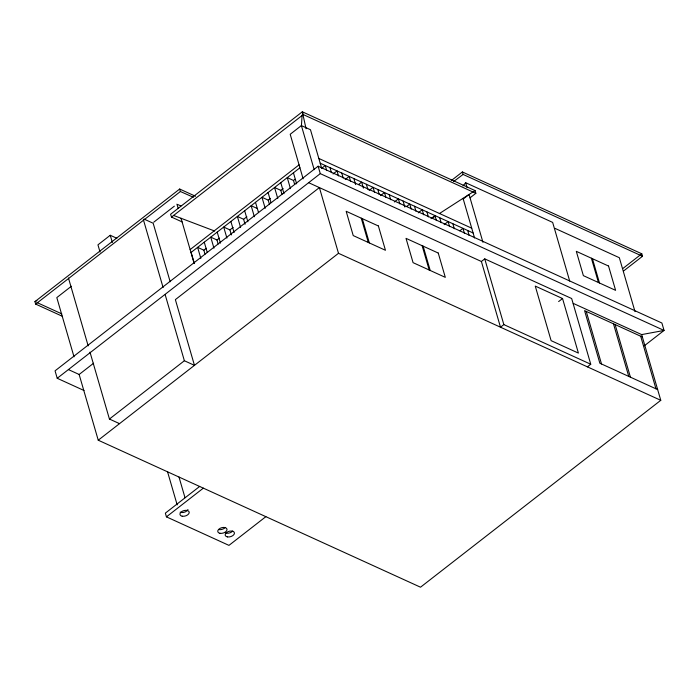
<?xml version="1.0" encoding="UTF-8"?>
<svg xmlns="http://www.w3.org/2000/svg" width="699" height="699" viewBox="0 0 699 699"><rect width="100%" height="100%" fill="white"/><g stroke="black" fill="none" stroke-linecap="round" stroke-linejoin="round"><path stroke-width="1.05" d="M301.426 125.741L302.108 115.012M463.009 185.934L465.639 182.71L552.656 222.404L569.694 281.05M116.838 238.272L110.259 235.266L97.947 244.842L100.053 252.068M62.499 316.341L35.666 304.1L34.95 301.627L179.678 189.036L195.519 196.262M35.666 304.1L180.403 191.517L193.37 197.267M71.394 286.249L56.811 297.599L74.015 356.822M153.771 222.177L174.366 206.153M470.034 197.834L475.853 193.308L475.058 190.591L302.317 111.796L170.565 214.287L171.526 217.083L182.09 221.906M171.526 217.083L303.279 114.592L475.853 193.308M321.662 168.241L310.478 129.734L301.383 125.584L290.199 134.287L303.13 178.813M190.137 249.587L299.076 164.842M190.984 252.514L299.923 167.769M200.831 258.394L197.625 247.35L203.855 250.19L206.345 248.259M213.955 248.189L210.749 237.144L216.978 239.984L219.407 238.097M226.913 238.106L223.706 227.061L229.936 229.901L233.134 227.42M240.587 227.472L237.372 216.428L243.602 219.268L246.843 216.751M265.192 208.328L261.976 197.284L268.215 200.132L270.496 198.35M277.774 198.542L274.567 187.498L280.797 190.338L283.121 188.529M290.469 188.66L287.263 177.616L293.493 180.464L295.039 179.259M644.277 345.83L664.05 330.444L661.892 323.008L318.124 166.205L55.055 370.837L57.222 378.281L84.02 390.505M322.064 167.996L325.253 165.523L326.713 170.539M57.222 378.281L320.282 173.64L664.05 330.444L641.673 334.594L573.259 303.392M333.039 173.99L337.023 170.888L338.482 175.903M68.406 369.579L79.144 374.481L93.622 363.218M345.184 179.529L349.168 176.428L350.627 181.452M358.473 184.606L361.654 182.124L363.401 188.145M369.098 190.434L373.083 187.341L374.542 192.356M380.501 195.633L384.485 192.54L385.944 197.555M89.996 352.147L109.428 419.042L184.37 360.745L194.462 365.35L175.37 299.626L319.399 187.585L338.491 253.309L660.773 400.317L420.518 587.204L98.244 440.204L79.144 374.481M394.385 201.967L398.369 198.874L399.828 203.89M98.244 440.204L338.491 253.309M406.582 206.546L409.763 204.073L411.222 209.088M451.231 180.63L462.38 171.954L641.778 253.789L642.503 256.271L623.587 270.985M418.229 212.846L422.205 209.744L423.664 214.768M430.995 218.665L434.97 215.572L436.429 220.587M463.236 198.979L469.055 194.462L482.948 242.282M444.145 224.667L448.129 221.574L449.588 226.59M459.802 230.827L462.983 228.346L464.442 233.361M308.652 182.692L481.393 261.487L484.748 258.875L571.66 298.517L590.751 364.24L587.396 366.853M199.687 486.425L165.357 513.136L166.432 516.858L228.957 545.377L265.865 516.666M166.432 516.858L203.348 488.147M590.751 364.24L503.848 324.598L500.493 327.211L481.393 261.487M558.632 301.575L562.546 298.534L578.405 353.091L551.118 340.649L535.259 286.083L562.546 298.534M622.87 268.503L641.778 253.789M453.537 181.626L463.096 174.435L642.503 256.271M432.943 217.73L434.769 216.55M439.33 213.614L475.058 190.591M34.95 301.627L36.916 300.666M173.413 215.371L214.663 231.037M555.032 228.381L619.34 257.713L634.998 311.605M318.823 158.455L471.729 228.197M320.212 163.217L473.109 232.968M642.372 336.997L584.574 310.627L599.856 363.227L657.654 389.588M257.389 208.547L251.159 205.707L254.366 216.751M177.922 204.606L180.884 205.952M144.003 219.058L153.177 223.243L170.172 281.741M36.933 302.527L61.774 313.86M109.428 419.042L119.529 423.646M302.317 111.796L303.279 114.592M641.673 334.594L660.773 400.317M640.686 336.219L655.968 388.819M615.129 324.563L630.411 377.154M613.477 323.812L628.75 376.403M592.429 258.682L599.489 282.99M591.389 258.211L598.458 282.518M586.243 311.387L601.516 363.978M465.639 182.71L467.063 187.603M462.38 171.954L463.096 174.435M484.748 258.875L503.848 324.598M463.044 198.333L474.569 237.983M467.71 230.504L469.169 235.519M452.856 223.724L454.315 228.748M439.697 217.721L441.156 222.745M426.932 211.902L428.391 216.917M414.49 206.231L415.949 211.247M423.14 246.162L430.208 270.469M422.126 245.698L429.186 270.006M403.096 201.024L404.843 207.053M389.212 194.698L390.671 199.713M377.81 189.49L379.269 194.514M366.381 184.283L367.84 189.298M353.895 178.586L355.642 184.606M362.274 218.621L369.334 242.929M361.243 218.158L368.303 242.457M341.75 173.046L343.209 178.062M329.98 167.673L331.44 172.697M318.124 166.205L320.282 173.64M301.383 125.584L314.192 169.682M293.44 172.819L296.647 183.854M293.493 180.464L294.663 184.475M280.78 182.666L283.986 193.71M280.797 190.338L281.959 194.357M268.075 192.548L270.994 202.579M268.215 200.132L269.377 204.143M255.493 202.334L258.551 212.566M244.667 210.757L247.874 221.793M243.602 219.268L245.061 224.292M230.888 221.478L234.095 232.514M229.936 229.901L231.395 234.925M217.223 232.103L220.43 243.147M216.978 239.984L218.14 244.003M204.257 242.186L207.175 252.225M203.855 250.19L205.017 254.209M179.678 189.036L180.403 191.517M191.133 252.4L194.339 263.444M176.934 204.152L178.105 208.188M181.032 218.263L194.191 263.558M143.382 219.678L163.112 287.577M165.235 294.899L184.37 360.745M110.259 235.266L112.356 242.501M179.005 477.05L185.008 497.723M167.568 471.842L177.179 504.905M68.45 277.975L88.17 345.874M302.781 113.911L306.057 128.756M232.715 531.03A4.779 2.796 -16.2 0 1 225.375 532.891M225.279 527.43A4.779 2.796 -16.2 0 1 218.892 529.58M187.961 509.545A4.779 2.796 -16.2 0 1 180.141 512.192M608.541 266.039L576.308 251.334L583.368 275.642L615.601 290.338L608.541 266.039M438.247 253.047L406.014 238.35L413.074 262.658L445.307 277.354L438.247 253.047M378.386 225.978L346.162 211.273L353.222 235.58L385.455 250.277L378.386 225.978M227.402 536.902A4.779 2.796 -16.2 0 0 234.462 533.197A4.779 2.796 -16.2 0 0 227.568 531.904A4.779 2.796 -16.2 0 0 227.402 536.902M219.967 533.302A4.779 2.796 -16.2 0 0 227.026 529.597A4.779 2.796 -16.2 0 0 220.133 528.304A4.779 2.796 -16.2 0 0 219.967 533.302M182.168 516.203A4.779 2.796 -16.2 0 0 189.228 512.498A4.779 2.796 -16.2 0 0 182.334 511.205A4.779 2.796 -16.2 0 0 182.168 516.203"/></g></svg>
